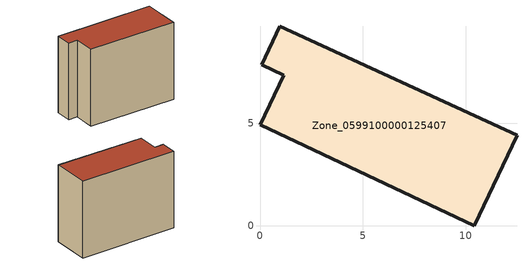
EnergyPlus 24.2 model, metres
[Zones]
Zone_0599100000125407
 floor ground (C_G): 0.97,9.72 12.49,4.41 10.41,0 0,4.91 1.15,7.33 0.08,7.84 z2.26
 wall outside (C_F): 12.49,4.41 0.97,9.72 0.08,7.84 1.15,7.33 0,4.91 10.41,0 12.49,4.41 z2.26:12.14
 roof outside (C_R): 10.41,0 12.49,4.41 0.97,9.72 0.08,7.84 1.15,7.33 0,4.91 z12.14
[BUILDING]
Pand.0599100000125407: North Axis=0; Terrain=City; Loads Convergence Tolerance Value=0.04; Temperature Convergence Tolerance Value=0.4; Solar Distribution=FullExterior; Maximum Number of Warmup Days=25; Minimum Number of Warmup Days=1
[Site:Location]
Rotterdam.The.Hague.AP_ZH_NLD Design_Conditions: Latitude=51.96; Longitude=4.45; Time Zone=1; Elevation=-4.5
[SITE:GROUNDTEMPERATURE:BUILDINGSURFACE]
18, 18, 18, 18, 18, 18, 18, 18, 18, 18, 18, 18
[MATERIAL] Thermal Absorptance=0.9; Solar Absorptance=0.7; Visible Absorptance=0.7
Name | Roughness | Thickness | Conductivity | Density | Specific Heat
G.TI.1946 | MediumSmooth | 0.15 | 1 | 540 | 1210
F.TI.1946 | Rough | 0.3 | 0.857143 | 1920 | 840
R.TI.1946 | MediumRough | 0.2 | 0.1 | 1500 | 1000
[CONSTRUCTION]
C_G: G.TI.1946
C_F: F.TI.1946
C_R: R.TI.1946
[ZONE]
Zone_0599100000125407: Type=1; Multiplier=1; Ceiling Height=Autocalculate; Volume=Autocalculate; Floor Area=autocalculate; Part of Total Floor Area=Yes
[ZONEINFILTRATION:DESIGNFLOWRATE]
Infil_Zone_0599100000125407: Zone or ZoneList or Space or SpaceList=Zone_0599100000125407; Schedule=AlwaysOn; Design Flow Rate Calculation Method=Flow/Area; Flow Rate per Floor Area=0.003; Constant Term Coefficient=1; Temperature Term Coefficient=0; Velocity Term Coefficient=0; Velocity Squared Term Coefficient=0
[HVACTEMPLATE:ZONE:IDEALLOADSAIRSYSTEM]
Zone_0599100000125407: Maximum Heating Supply Air Temperature=50; Minimum Cooling Supply Air Temperature=13; Maximum Heating Supply Air Humidity Ratio=0.0156; Minimum Cooling Supply Air Humidity Ratio=0.0077; Heating Limit=NoLimit; Cooling Limit=NoLimit; Dehumidification Control Type=ConstantSensibleHeatRatio; Cooling Sensible Heat Ratio=0.7; Dehumidification Setpoint=60; Humidification Control Type=None; Humidification Setpoint=30; Outdoor Air Method=None; Outdoor Air Flow Rate per Person=0.00944; Outdoor Air Flow Rate per Zone Floor Area=0; Outdoor Air Flow Rate per Zone=0; Demand Controlled Ventilation Type=None; Outdoor Air Economizer Type=NoEconomizer; Heat Recovery Type=None; Sensible Heat Recovery Effectiveness=0.7; Latent Heat Recovery Effectiveness=0.65
[ZONECONTROL:THERMOSTAT]
ThermostatControl_Zone_0599100000125407: Zone or ZoneList=Zone_0599100000125407; Control Type Schedule=DualSetpointControlType; Control 1=Thermostat_Zone_0599100000125407; Temperature Difference Between Cutout And Setpoint=0
[THERMOSTATSETPOINT:DUALSETPOINT]
Thermostat_Zone_0599100000125407: Heating Setpoint Temperature Schedule=HeatingSetpoint_Zone_0599100000125407; Cooling Setpoint Temperature Schedule=CoolingSetpoint_Zone_0599100000125407
[SCHEDULE:COMPACT]
HeatingSetpoint_Zone_0599100000125407: Through: 12/31, For: AllDays, Until: 24:00, 21
CoolingSetpoint_Zone_0599100000125407: Through: 12/31, For: AllDays, Until: 24:00, 24
DualSetpointControlType: Through: 12/31, For: AllDays, Until: 24:00, 4
AlwaysOn: Through: 12/31, For: AllDays, Until: 24:00, 1
